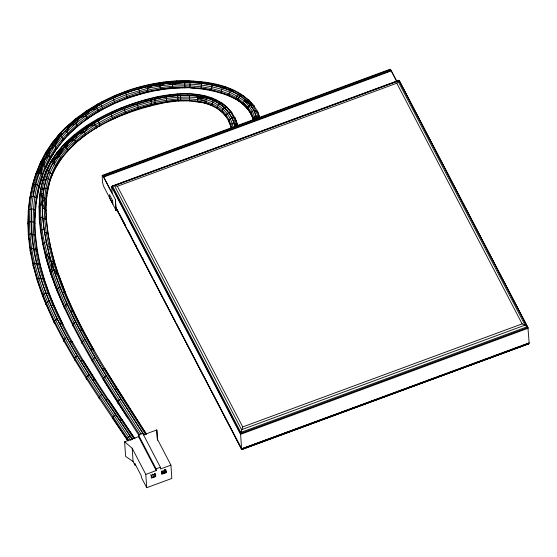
<?xml version="1.0" encoding="UTF-8"?>
<svg xmlns="http://www.w3.org/2000/svg" width="557" height="557" viewBox="0 0 557 557"><rect width="100%" height="100%" fill="white"/><g stroke="black" fill="none" stroke-linecap="round" stroke-linejoin="round"><path stroke-width="0.84" d="M49.977 180.74C67.07 133.332 121.099 111.351 166.891 102.3L166.216 96.758C121.008 105.802 68.379 126.759 48.57 172.043C37.855 200.854 43 232.617 51.14 261.365C70.683 324.599 108.643 379.881 144.082 435.003M176.256 82.387C203.799 81.816 239.03 84.956 254.417 111.163L257.327 111.212L257.842 112.138C242.225 83.989 205.248 80.243 176.214 80.897L176.256 82.387C112.048 86.112 41.455 127.532 33.051 196.551L31.324 196.677L30.099 197.303L29.702 198.271L28.282 210.859L28.818 211.876M53.298 145.147C78.098 110.947 118.864 91.16 159.768 84.211L160.465 89.747C113.551 97.691 65.308 123.584 45.305 168.778L50.59 157.91L56.473 148.545L54.837 146.115L53.298 145.147C-10.499 245.477 77.945 357.866 132.371 439.494M250.511 105.092L248.011 107.501L247.684 108.719L250.747 113.524L253.282 119.497C246.124 98.185 220.83 91.814 201.098 88.869L201.425 83.313C222.904 86.321 251.499 94.279 256.707 118.794M235.883 126.731C232.944 99.438 200.151 92.023 177.363 94.272C136.312 98.178 95.929 115.167 65.684 143.393C39.081 168.597 36.783 208.715 44.386 242.462C60.358 313.173 102.655 373.865 141.102 433.966M224.29 107.543L222.974 108.775L221.763 111.491L226.219 116.866C219.542 107.738 208.436 103.358 197.582 101.722L197.986 96.18C214.87 97.969 231.928 109.179 234.72 126.892M31.645 208.875L28.679 209.801L28.275 210.79L27.857 223.712L28.254 222.626C28.268 205.93 30.635 189.213 36.066 173.394L38.913 173.018M132.176 439C86.795 369.465 27.161 296.77 31.77 208.771L34.882 209.864L35.425 210.95L36.825 198.654L39.227 186.818L42.687 175.371L42.172 174.264L39.185 172.614M34.826 217.822L34.994 212.781M253.769 120.228C251.59 107.41 240.325 98.735 228.99 93.98C200.68 82.624 168.778 84.177 139.821 92.163C107.383 101.701 76.037 119.511 55.992 147.354C38.266 172.663 32.619 204.6 35.007 234.977L35.551 236.015L34.994 223.454L35.418 210.88M145.662 434.585C105.663 371.498 59.878 307.701 46.28 232.631C43.648 214.696 43.112 196.071 48.25 178.512C51.536 166.787 59.07 157.081 64.772 146.512C66.011 147.514 68.379 149.227 67.383 151.072M45.966 205.331C46.398 196.997 47.944 188.677 50.074 180.565L48.25 178.512L46.53 177.927M42.875 197.819L44.644 198.146L45.98 198.919L46.516 199.942L46.147 210.365L45.604 209.307C44.678 183.476 55.24 157.485 75.487 141.06C97.419 122.637 124.051 110.418 151.636 103.226C178.31 96.66 223.413 92.657 231.594 127.581M143.581 434.446C101.423 367.174 50.436 298.399 42.659 216.847C40.403 190.626 47.596 162.602 67.014 144.012C96.758 115.891 136.952 99.466 177.432 95.435C189.805 94.829 202.706 95.477 214.139 100.685C225.244 105.315 231.956 115.738 235.534 126.752M211.674 90.652L211.528 88.577L212.308 85.151M157.561 97.28L157.596 96.646C182.515 91.961 215.218 90.109 231.956 113.029L227.507 107.863L221.916 102.968L219.876 103.915M201.425 83.313L190.097 82.387L189.979 84.1L190.069 87.971L201.098 88.869M39.798 218.393L39.832 220.126L39.296 219.152L39.032 206.932L39.839 195.201C46.217 137.468 107.327 108.413 157.596 96.646L158.174 98.067M191.26 100.796L180.816 100.636L166.891 102.3M55.637 167.316L55.992 166.39L54.273 164.092L55.094 159.086L59.348 155.995L66.179 147.633L74.52 139.605L84.379 131.849L95.651 124.455L111.699 115.8L124.677 110.084L137.885 105.294L151.246 101.478L166.501 98.443L177.801 97.224L189.359 97.092L206.779 98.06L205.763 101.423L205.909 103.505L206.417 103.247L212.001 105.273M197.986 96.18L189.491 95.379L189.45 100.963L202.4 102.551M147.194 86.648L148.155 92.135L147.883 91.856M219.298 92.26L221.7 92.887L221.164 93.137L220.913 92.427L222.111 87.721M187.326 95.205L187.563 93.715M145.273 100.204L145.342 99.564L146.164 100.921M188.558 82.241L188.816 80.751M35.397 208.673L35.676 206.222M35.961 203.771L36.24 201.321M229.129 96.062L228.99 93.98L230.382 90.756M133.743 438.554C97.28 383.272 55.234 328.909 38.482 263.67C33.267 241.822 31.547 219.033 34.959 196.767C36.08 183.866 42.868 172.378 44.623 159.775L48.877 155.598L60.365 136.103C61.625 137.057 64.055 138.756 63.038 140.601L62.043 140.74M46.544 197.686L46.865 195.201M47.08 193.551L47.401 191.065M43.843 188.927L40.898 189.659L39.839 195.201M132.9 104.013L133.005 103.358L134.042 104.653M237.031 99.466L236.217 99.599L235.869 98.84L237.811 94.46M127.664 91.195L127.769 90.547C143.414 85.221 159.713 81.893 176.214 80.897M526.372 344.149L528.454 343.885L241.647 449.436L115.96 207.838L116.162 208.492L241.926 449.569L528.454 343.885L529.15 342.847L527.911 327.53L398.937 80.292L112.41 185.975L111.713 187.013L112.145 193.321M127.107 98.408L126.961 96.326L125.722 93.047M239.016 100.678L238.159 100.775L237.79 100.009L238.02 98.7L239.858 95.707M193.397 82.464L193.78 80.981M397.078 81.921L391.077 70.398L389.942 69.298L102.203 175.427L102.453 182.062L103.47 185.941L116.079 210.455L117.242 210.219L117.179 209.314L116.135 210.435L116.162 208.492L118.363 212.036L116.747 208.959M217.557 108.699L217.418 106.617L219.277 103.637M389.796 70.126L389.942 69.298M35.46 184.59L32.543 185.161L29.702 198.271M40.633 168.75L40.884 173.255L42.235 164.907L43.906 165.624L45.674 167.824L42.311 176.346L38.844 187.813L36.428 199.691L36.825 198.724L36.289 197.61L33.197 196.349M114.596 96.264L114.735 95.595L127.769 90.547L128.813 91.842M41.037 191.74L40.501 190.689L42.68 180.886L43.07 179.953L44.268 179.431L45.959 179.451M112.974 98.255L114.457 101.437L114.596 103.518L114.053 103.337L101.861 109.43L102.502 109.569L102.363 107.487L100.65 104.417M245.442 99.835C244.335 100.97 242.149 102.982 243.423 104.674L244.412 104.667M112.514 119.525L112.375 117.443L110.822 114.296M47.589 190.271L49.691 181.554L52.052 174.87L51.536 173.749L48.57 172.043M101.917 102.307L102.091 101.625L114.735 95.595L116.023 96.793M97.719 104.577L97.914 103.887L102.091 101.625L103.609 102.711M97.656 119.748L97.851 119.059L99.452 120.096M225.738 116.065L226.072 114.791L228.635 112.465M98.06 121.001L100.156 125.367L99.968 126.126L99.299 126M196.245 95.846L196.851 94.377L197.004 95.003M112.73 418.203L127.567 440.308L113.217 419.08C111.755 417.395 114.331 415.473 115.675 414.735M89.197 374.889L86.565 377.103L86.21 378.3L99.536 398.784C98.067 397.099 100.657 395.178 102.008 394.453M127.08 439.424L128.026 440.914C125.778 439.201 128.319 436.765 130.032 435.971M94.62 123.027L96.786 127.351L96.584 128.117L95.895 128.006M254.417 111.163L256.666 117.833L258.413 117.819C250.065 88.793 214.696 82.492 188.684 81.064C144.04 80.368 99.035 97.12 66.325 127.637C29.974 161.871 23.011 216.903 34.715 263.489C51.355 329.563 93.987 384.574 130.839 440.483M66.687 337.284L63.971 339.366L63.609 340.543L74.861 360.121C73.364 358.429 76.01 356.529 77.388 355.881M84.984 339.575L83.397 340.466L81.907 342.827L92.65 361.855C91.146 360.163 93.806 358.276 95.191 357.643M85.862 111.832L86.091 111.121L97.914 103.887L99.508 104.932M85.214 127.386L85.437 126.676L93.263 123.731L98.505 119.184M67.341 304.387L65.712 305.194L64.18 307.471L73.078 325.922L72.57 325.072L72.932 323.847L75.682 321.835M43.328 297.347L54.572 323.067L54.057 322.141L54.426 320.985L57.19 318.994M228.718 121.078L230.96 126.481L228.718 121.078L230.243 118.787L231.865 117.966M84.956 114.178L87.338 118.363L87.108 119.142L86.342 119.087M83.23 130.505L85.263 133.374L85.402 135.455L84.622 135.407L96.786 127.351M204.523 83.641L205.213 82.185L205.38 82.812M39.032 206.995L39.429 205.916L40.668 205.171L42.652 199.148L41.469 193.564L43.195 193.397M46.328 304.867L45.813 303.927L46.189 302.792L49.002 300.919M43.906 165.624L48.877 155.598L50.151 149.896L54.837 146.115L56.689 140.566M60.643 159.323L60.971 158.439L59.348 155.995L61.124 150.696M37.785 281.529L43.021 296.596L42.506 295.711L42.882 294.514L45.723 292.704M49.12 170.386L46.315 170.637L42.68 180.886M74.972 119.811L75.223 119.073L86.091 111.121L93.604 108.385L98.561 104.013M42.506 295.711L37.256 280.561L37.646 279.447L38.837 278.423L40.522 277.755M230.438 125.576L230.821 124.399L233.696 122.707M252.76 118.592L253.143 117.416L256.039 115.779M76.97 126.94L76.831 124.859L74.61 122.136M45.556 256.338L50.59 273.16L56.835 290.197L64.696 308.404L56.835 290.267L50.596 273.229L45.563 256.408L45.946 255.238L48.856 253.644M33.643 266.531L33.114 265.612L33.497 264.45L30.517 249.515L28.748 234.615L28.254 222.626L31.227 221.54M73.239 138.359L75.487 141.06L75.898 142.397L75.634 143.135L74.756 143.163L72.974 144.883M43.906 229.206L42.179 229.672L40.946 230.556L40.55 231.615L42.778 244.551L43.168 243.402C39.937 227.249 38.454 210.657 40.236 194.226L41.469 193.564M31.714 233.39L28.748 234.615L28.344 235.66L30.12 250.65L30.517 249.515L33.462 248.116M36.943 251.618L37.333 250.483L36.804 249.543L35.007 234.977L31.902 234.205M57.294 152.381L64.744 143.476L65.684 143.393L71.512 139.737L75.118 134.898L81.684 131.494L86.182 126.745L87.254 127.581M65.336 130.714L67.752 133.255L68.184 134.502L67.891 135.337L66.951 135.428L68.783 133.729M39.296 219.152L39.693 218.045L42.659 216.847M46.259 152.061L52.316 142.94L60.177 133.06L65.406 127.706L75.223 119.073L76.058 119.08L82.471 115.835L86.836 111.191L87.902 112.034M40.682 162.108L35.683 174.369L40.682 162.108L43.446 161.941M56.139 149.436L63.345 139.744L68.184 134.502L77.228 126.133M53.388 161.725L50.708 161.718L50.36 162.637L51.697 160.04L54.349 160.096M50.241 158.829L56.473 148.545M38.844 187.813L39.234 186.88L38.705 185.739L35.655 184.29M44.644 198.146L42.576 203.089L44.268 208.597L45.604 209.307C48.271 278.96 87.331 340.257 122.916 397.795M36.066 173.394L32.153 186.101M42.311 176.346L42.687 175.371M398.401 80.723L111.873 186.407L240.561 433.513L527.911 327.53L525.077 325.128L522.125 323.875L242.727 426.927L240.561 433.513L241.647 449.436L528.774 343.69L241.522 448.942L529.15 342.847M51.676 175.831L55.992 166.39L60.971 158.439M106.227 376.066L103.574 378.238L103.219 379.428L118.126 403.233C116.671 401.555 119.295 399.661 120.632 398.965M190.222 87.651L172.698 88.319L156.169 90.248M189.603 100.643L180.795 100.949L180.517 95.372L166.216 96.758M50.353 162.567L45.939 171.528M203.946 97.21L204.934 95.818M62.523 133.52L61.152 132.942L58.701 137.892L53.688 141.931L52.643 142.132L46.14 151.845L40.313 163.048L46.14 151.845L48.793 151.887M215.148 85.694L216.144 84.302M66.179 147.633L68.887 142.327L74.52 139.605L78.126 134.334L84.379 131.849L88.814 126.676L95.651 124.455M213.408 100.469L211.806 105.022L212.113 105.76L212.802 105.565M54.837 146.115L61.799 137.189L66.708 131.87L69.862 126.328L75.87 123.396L86.098 115.536L97.315 108.323L113.809 99.78L126.418 94.627L147.647 88.305L160.068 85.896L172.419 84.448L184.701 82.276L190.097 82.387M396.793 83.216L398.937 80.292L527.284 326.729L240.756 432.413L112.41 185.975L114.491 185.704L398.004 81.127L525.077 325.128L241.564 429.698L114.491 185.704L117.395 186.268L396.793 83.216L522.125 323.875M150.773 474.62L152.569 477.516L155.584 475.212L154.93 473.965M55.999 166.459L60.978 158.508L67.682 150.223M161.572 471.125L162.449 473.541L161.342 471.145C162.157 476.179 163.41 471.417 165.979 471.459L166.16 472.663L161.711 474.299L161.523 471.542L165.972 469.899L166.16 472.663M224.172 88.285L225.467 86.976M37.249 172.928L41.03 167.462L41.831 161.725L45.994 156.858L47.241 151.553L51.843 147.076L53.688 141.931L55.164 142.39M51.348 160.952L57.615 151.511L58.638 151.33L63.421 147.842L65.684 143.393L67.014 144.012M211.019 99.376L212.433 98.109L212.711 98.833M232.185 91.439L233.794 90.262M214.139 100.685L215.754 99.515L216.067 100.183M62.203 131.452L65.406 127.706L66.325 127.637L72.333 123.953L76.058 119.08L77.249 119.832M63.373 130.324L65.12 128.535M67.689 150.293L75.898 142.327M66.708 131.87L75.87 123.396L79.679 118.063L86.098 115.536L90.526 110.439L97.315 108.323L98.429 111.226L98.234 111.992L97.559 111.873M68.191 134.571C78.426 124.42 90.081 115.786 102.683 108.81M52.797 159.755L57.086 155.876L58.638 151.33L60.086 151.817M64.452 144.242L70.189 139.076M71.47 137.997L74.276 134.891L76.316 135.636M242.859 448.726L241.926 449.569L211.033 390.185M66.965 126.843L73.12 121.433M66.965 126.912L70.05 124.204M53.841 270.312L50.979 272.046L50.596 273.229L57.35 291.144M239.343 95.254L240.443 94.363L241.285 94.251L241.647 94.948M74.756 143.163L85.639 134.669M75.898 142.397L85.639 134.738M241.125 96.41L243.165 95.47L244.822 97.245M87.345 118.425L98.436 111.296L114.742 102.78M89.573 109.562L91.056 108.657M93.277 107.292L94.76 106.387M96.786 127.414L100.156 125.367M253.853 110.258L251.11 112.291L250.747 113.524L251.256 114.366M246.493 100.629L248.854 99.94L254.424 106.436L253.943 105.565L252.787 105.398L249.014 103.163L247.837 99.919M100.163 125.436C117.43 115.605 136.096 108.26 155.445 103.748L154.47 98.958M108.963 120.918L119.574 115.995M147.647 88.305L153.467 85.312L160.068 85.896L166.014 83.355L184.701 82.276L184.82 87.86M224.68 107.759L226.045 107.076L227.075 107.111L227.507 107.863M60.038 287.224L57.211 289.062L56.835 290.267M112.681 118.85C143.086 105.496 178.957 93.11 211.813 105.092M121.099 115.32L123.389 114.31M152.569 477.516L155.654 476.228L155.584 475.212M114.749 102.85C147.647 88.055 185.857 82.046 220.92 92.497M117.2 102.049L121.141 100.441M122.721 99.794L126.655 98.185M102.203 175.427L102.773 175.713L390.513 69.583M102.773 175.713L103.337 176.534L391.077 70.398M103.393 176.513L103.672 177.022L391.306 70.927L391.021 70.419L396.863 81.628M115.396 199.552L116.079 210.455L115.396 199.552L103.337 176.534M170.929 465.137L171.835 478.435L146.714 487.702L145.802 474.404L156.218 470.561L138.561 436.66L138.442 434.954L142.745 433.367L160.402 467.267L160.52 468.973L170.929 465.137L157.304 438.972L156.809 429.927L143.636 434.787M146.714 487.702L141.408 477.516L141.29 475.81L134.94 463.619L135.059 465.325L133.088 461.544L125.604 456.364L124.608 441.805L138.561 436.66M156.218 470.561L156.099 468.855L160.402 467.267M155.786 476.486L151.344 478.129L151.156 475.365L155.598 473.722L155.654 476.228M245.303 447.828L249.376 446.324M255.893 443.922L259.966 442.418M266.483 440.009L270.563 438.512M277.08 436.103L281.153 434.606M287.67 432.197L292.557 430.394M298.26 428.291L300.703 427.393M308.85 424.385L311.293 423.487M319.44 420.479L321.883 419.581M330.029 416.573L332.473 415.668M340.626 412.667L343.07 411.762M344.699 411.163L347.143 410.265M351.216 408.761L353.66 407.856M355.289 407.258L357.733 406.359M360.177 405.454L362.621 404.556M365.879 403.352L368.323 402.446M370.767 401.548L373.211 400.65M376.469 399.446L378.913 398.54M381.357 397.642L383.801 396.737M387.059 395.54L389.503 394.635M391.947 393.736L394.391 392.831M397.649 391.634L404.988 388.925M408.246 387.728L415.578 385.019M418.836 383.822L424.538 381.712M427.797 380.515L435.128 377.806M438.387 376.609L445.718 373.9M448.977 372.703L456.308 369.994M459.567 368.797L466.905 366.088M470.164 364.891L477.495 362.182M480.754 360.978L486.456 358.875M491.344 357.072L497.046 354.969M501.934 353.166L507.636 351.063M512.524 349.26L518.226 347.157M523.114 345.354L525.557 344.456M241.522 448.942L529.073 343.314M36.421 262.904L33.497 264.45C49.789 329.243 91.118 383.488 127.421 438.227L128.82 440.336M159.768 84.211L166.014 83.355L172.419 84.448L178.477 82.38M256.387 117.123L253.47 118.669L253.08 119.825L252.753 118.523M251.263 105.9L252.787 105.398M127.219 97.754L148.204 91.501M127.469 97.921L142.105 93.346M46.099 241.919L43.168 243.402C59.084 313.939 101.172 374.541 139.535 434.481M228.774 112.465L231.475 112.159L235.103 118.293L234.594 117.374L231.698 117.353M162.435 473.561L166.042 472.447M119.56 420.257L122.296 420.006L134.919 438.86L108.378 399.432L105.635 399.675M138.965 108.608L141.471 107.898M143.142 107.417L151.776 105.308L150.766 99.828M92.539 379.874L95.303 379.658L108.866 400.309M114.519 389.148L117.297 388.96L146.394 434.084M143.755 92.922L146.233 92.281M80.424 360.671L83.216 360.511L95.797 380.542L83.216 360.511M102.07 369.013L104.869 368.859L146.4 434.168M90.547 349.336L93.381 349.239L93.882 350.137L83.397 330.858L73.489 311.154L70.579 311.105M69.395 341.921L72.229 341.831L72.73 342.736C56.424 313.619 42.402 282.664 36.804 249.543L33.719 248.937M80.027 330.043L82.896 330.016L83.404 330.928M150.369 91.376L152.026 91.056M205.763 101.423L197.651 97.865L202.407 96.967M59.557 323.513L62.44 323.506L62.955 324.425L54.461 306.315L49.65 294.59L49.127 293.713L47.853 293.316L46.161 293.518M159.295 103.393L155.152 104.173L155.41 104.451L155.445 103.748M160.945 103.087L162.602 102.773M164.259 102.467L165.916 102.154M188.684 81.064C182.466 83.522 176.103 79.686 170.038 82.833C163.361 80.862 157.652 85.834 150.947 84.511L150.717 84.225M40.668 205.171L42.402 204.885M51.007 305.333L53.945 305.445L54.468 306.378M62.3 292.474L65.253 292.62L73.997 312.011M61.152 132.942L60.177 133.06L52.323 143.01L59.878 133.84M160.472 89.12L172.663 87.693L172.28 82.742M162.783 89.162L165.255 88.869M167.72 88.584L170.191 88.291M166.898 101.673L178.017 100.476L189.345 100.337M167.553 101.91L169.976 101.653M172.398 101.388L174.814 101.13M55.275 274.128L56.981 273.967L58.269 274.385L58.791 275.276L65.768 293.56L58.798 275.346L54.697 262.625L54.168 261.72L51.14 261.365M40.905 278.57L43.919 278.89L44.442 279.788L49.65 294.59M180.816 100.636L178.059 101.096L177.697 95.519M172.419 84.448C188.893 83.209 205.61 84.567 221.463 89.336C232.199 92.044 240.819 98.888 250.044 104.521C248.77 105.391 246.319 107.355 247.719 109.04C242.817 102.808 236.043 98.443 228.83 95.331M173.478 87.971L180.008 87.721M256.429 116.803L259.478 117.242L257.327 111.212M36.734 263.719L38.482 263.67L39.791 264.171L40.32 265.09L44.442 279.788M47.296 246.842L49.044 246.807L50.353 247.322L50.889 248.241L54.697 262.625M180.517 95.372L189.491 95.379M184.736 87.233L189.965 87.352M223.218 112.333L222.187 112.305L217.188 107.933M44.525 232.582L46.28 232.631L47.61 233.202L48.146 234.149L50.889 248.241M211.813 98.331L207.531 98.178L204.496 96.096M191.079 87.721L194.511 88.006M197.944 88.285L200.52 88.493M42.896 218.588L44.671 218.734L46.008 219.374L46.544 220.349L48.146 234.149M194.574 101.109L197.06 101.339M31.345 221.54L34.457 222.466L35 223.524M42.492 208.374L44.268 208.597M200.945 88.18L211.472 89.956M203.027 88.841L204.67 89.12M206.32 89.399L207.963 89.677M209.613 89.956L211.256 90.234M204.008 102.829L205.61 103.108M197.651 97.865C213.923 99.536 230.347 110.39 233.007 127.435M197.415 101.026L205.665 102.794L211.806 105.022L217.195 108.002M198.668 101.583L200.214 101.917M204.092 102.746L205.637 103.08M44.184 187.674L47.261 188.983L47.798 190.104M212.885 90.582L217.696 91.842M247.858 102.091L244.175 101.116C249.599 105.809 253.741 112.194 254.988 119.309M111.282 112.152L112.667 113.301M237.748 125.297L235.096 118.223L237.748 125.297L237.212 124.315L234.177 123.926L234.873 126.947M220.913 92.427L228.836 95.4L235.869 98.909M222.515 93.186L228.175 95.268M229.533 89.127L233.341 90.624M120.632 108.03L121.872 109.249M66.325 127.637L67.634 128.284M52.657 163.264L54.273 164.092M47.268 154.755L50.095 156.754L50.596 157.979M57.817 155.02L59.348 155.995M237.79 100.009L242.998 103.86L247.259 108.26M139.626 93.987L139.96 94.244L140.03 93.534L138.832 88.8M246.73 98.68L249.278 100.754M224.903 105.837L227.507 107.926M124.608 441.805L132.183 448.239L145.802 474.404M248.15 109.576L243.277 102.592M96.298 106.888L97.315 108.323M108.378 399.432L122.777 420.814M99.049 397.9L113.217 419.08M117.638 402.412L127.797 418.056M139.18 435.79L103.226 379.498L103.713 380.32L92.149 360.957M154.456 473.847L155.361 475.295L154.825 474.007M154.352 473.896L155.257 475.344M152.333 474.111L153.69 476.27M56.981 273.967L53.131 267.771L52.866 261.261M74.359 359.223L86.704 379.185L86.217 378.363M117.297 388.96L117.792 389.844M104.869 368.859L105.37 369.757M225.738 115.995L229.233 122.004M72.229 341.831L83.71 361.333M125.638 225.87L119.17 213.575L125.569 225.926M128.465 231.246L130.08 234.323M130.895 235.855L131.703 237.393M135.337 244.307L136.145 245.846M142.613 258.142L143.421 259.68M72.563 325.003L82.415 343.732L81.907 342.827M47.157 254.257L51.216 262.02L52.17 271.001M117.395 186.268L242.727 426.927M111.713 187.013L240.527 434.342L528.154 328.247L399.223 80.424M103.672 177.022L111.177 191.455M127.581 229.783L134 242.121M134.801 243.667L141.22 256.004M142.021 257.543L152.855 278.368M153.655 279.906L162.888 297.647M163.688 299.186L168.499 308.439M169.307 309.984L175.727 322.322M176.527 323.868L182.947 336.205M183.747 337.744L210.233 388.647M138.442 434.954L156.099 468.855M54.057 322.141L64.111 341.448L63.609 340.543M164.983 469.537L165.979 471.459M164.503 470.171L165.248 471.647M162.874 470.971L163.612 472.427M161.349 471.368L162.449 473.541M164.628 470.157L165.366 471.612L164.83 469.579M237.004 126.042L235.91 123.842L236.509 125.952M123.926 108.524L125.269 111.769L125.409 113.851L124.921 113.642L138.129 108.852L138.526 109.095L137.266 103.686M45.813 303.927L54.064 322.211M141.931 87.846L141.137 86.481L141.081 87.184M42.499 295.642L45.813 303.997M163.507 82.067L163.835 83.529M234.594 117.374L237.644 125.75M257.835 112.068L260.008 118.161M169.739 94.669L170.038 96.138M150.947 84.511L151.316 85.639M46.092 257.32L50.882 273.32M33.873 267.367L37.556 280.693M33.107 265.543L37.263 280.624M230.431 125.506L231.211 128.737M43.509 246.333L45.89 256.478M42.771 244.488L45.563 256.408M37.333 250.483L40.32 265.09M30.656 251.597L31.484 255.747M32.313 259.896L33.142 264.046M30.12 250.58L33.114 265.612M256.666 117.833L256.881 119.017M41.239 233.494L41.531 235.207M41.831 236.92L42.123 238.633M42.861 242.915L43.161 244.627M237.212 124.315L237.477 125.91M35.544 235.945L37.34 250.553M29.089 238.354L29.284 240.004M30.169 247.454L30.363 249.111M39.289 219.082L40.55 231.615M177.391 94.572L177.342 93.952L177.432 95.435M156.809 429.927L157.513 440.204M132.183 448.239L133.088 461.544M46.544 220.349L46.147 210.295M28.344 235.66L27.85 223.642M172.663 87.693L172.698 88.319M45.946 216.422L46.078 219.778M112.653 200.757L109.437 194.574L109.666 197.986L112.883 204.161L112.653 200.757"/></g></svg>
